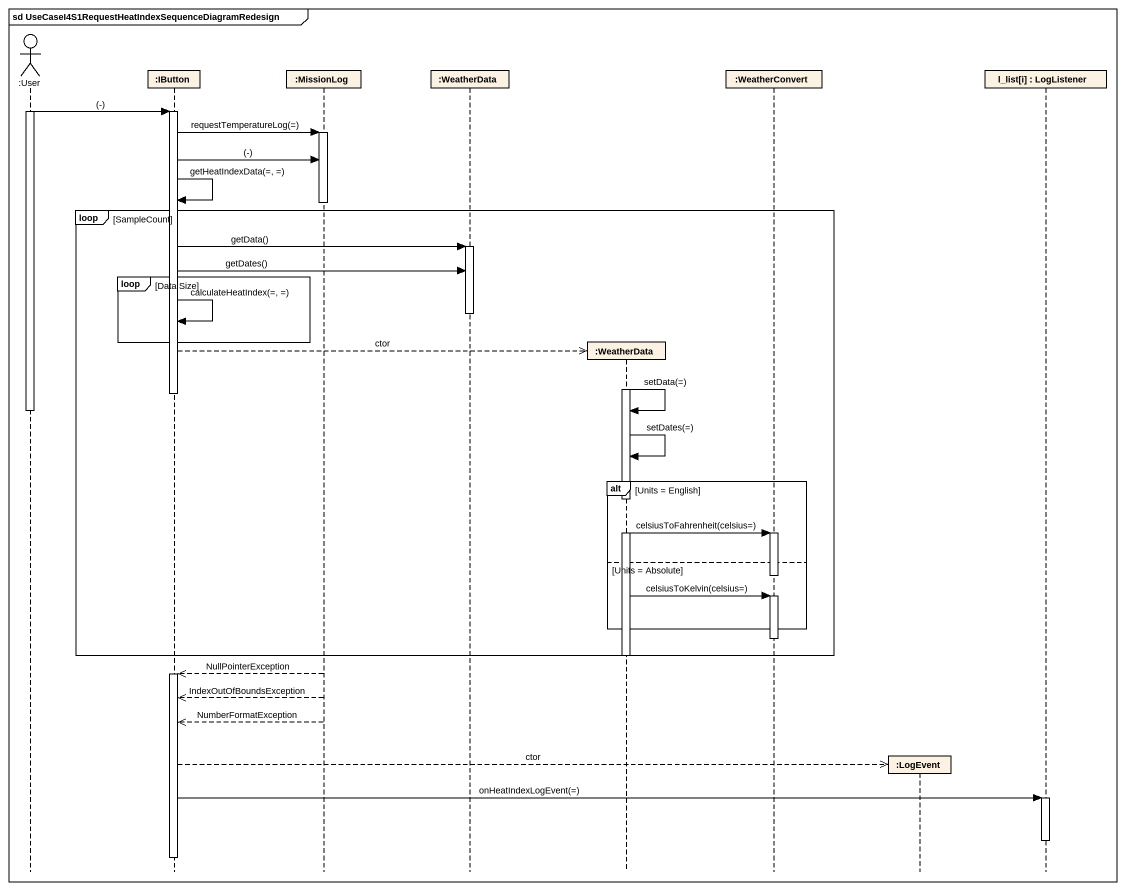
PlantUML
@startuml
mainframe sd UseCaseI4S1RequestHeatIndexSequenceDiagramRedesign
hide footbox
actor ":User" as User
participant ":IButton" as IButton
participant ":MissionLog" as MissionLog
participant ":WeatherData" as WeatherData
participant ":WeatherData" as WeatherData_2
participant ":WeatherConvert" as WeatherConvert
participant ":LogEvent" as LogEvent
participant "l_list[i] : LogListener" as l_list_i

activate User
User -> IButton : (-)
activate IButton
IButton -> MissionLog : requestTemperatureLog(=)
activate MissionLog
IButton -> MissionLog : (-)
IButton -> IButton : getHeatIndexData(=, =)
deactivate MissionLog
loop SampleCount
  IButton -> WeatherData : getData()
  activate WeatherData
  IButton -> WeatherData : getDates()
  loop Data Size
    deactivate WeatherData
    IButton -> IButton : calculateHeatIndex(=, =)
  end
  IButton -->> WeatherData_2 ** : ctor
  activate WeatherData_2
  deactivate IButton
  WeatherData_2 -> WeatherData_2 : setData(=)
  deactivate User
  WeatherData_2 -> WeatherData_2 : setDates(=)
  alt Units = English
    WeatherData_2 -> WeatherConvert : celsiusToFahrenheit(celsius=)
    activate WeatherConvert
  else Units = Absolute
    deactivate WeatherConvert
    WeatherData_2 -> WeatherConvert : celsiusToKelvin(celsius=)
    activate WeatherConvert
  end
  deactivate WeatherConvert
end
deactivate WeatherData_2
MissionLog -->> IButton : NullPointerException
activate IButton
MissionLog -->> IButton : IndexOutOfBoundsException
MissionLog -->> IButton : NumberFormatException
IButton -->> LogEvent ** : ctor
IButton -> l_list_i : onHeatIndexLogEvent(=)
activate l_list_i
deactivate l_list_i
deactivate IButton
@enduml
